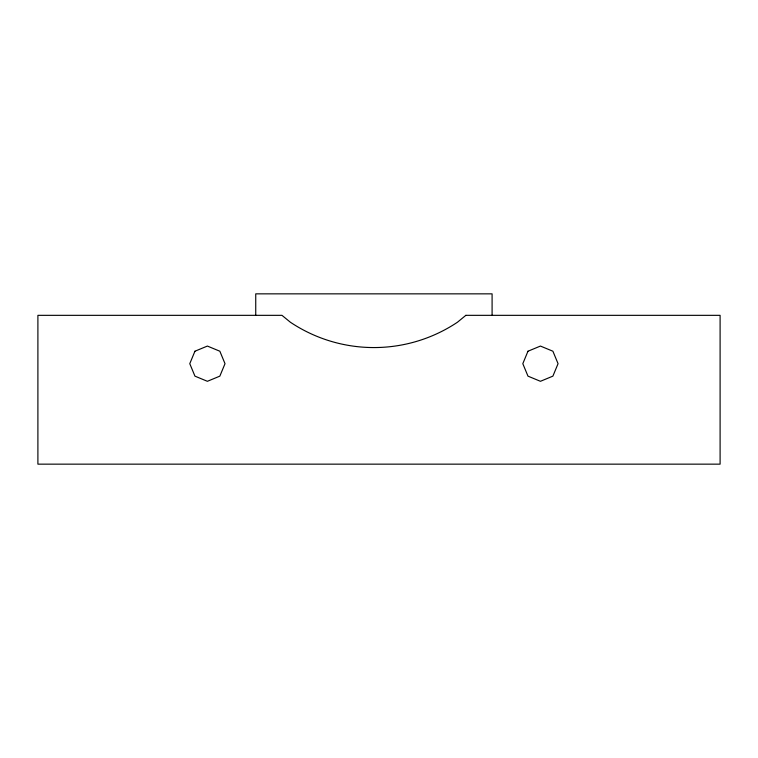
<?xml version="1.0" encoding="UTF-8"?>
<svg xmlns="http://www.w3.org/2000/svg" width="758" height="758" viewBox="0 0 758 758"><rect width="100%" height="100%" fill="white"/><g stroke="black" fill="none" stroke-linecap="round" stroke-linejoin="round"><path stroke-width="1.14" d="M492.094 315.139L492.094 293.848L255.74 293.848L255.74 315.139M194.939 351.219L189.775 363.679L194.939 376.139L207.389 381.302L219.848 376.139L225.012 363.679L219.848 351.219L207.389 346.065L194.939 351.219M527.975 351.219L522.812 363.679L527.975 376.139L540.435 381.302L552.895 376.139L558.059 363.679L552.895 351.219L540.435 346.065L527.975 351.219M465.857 315.337L457.472 322.216A150.406 150.406 0 0 1 290.352 322.216L281.967 315.337L37.9 315.337L37.9 464.152L720.1 464.152L720.1 315.337L465.857 315.337"/></g></svg>
